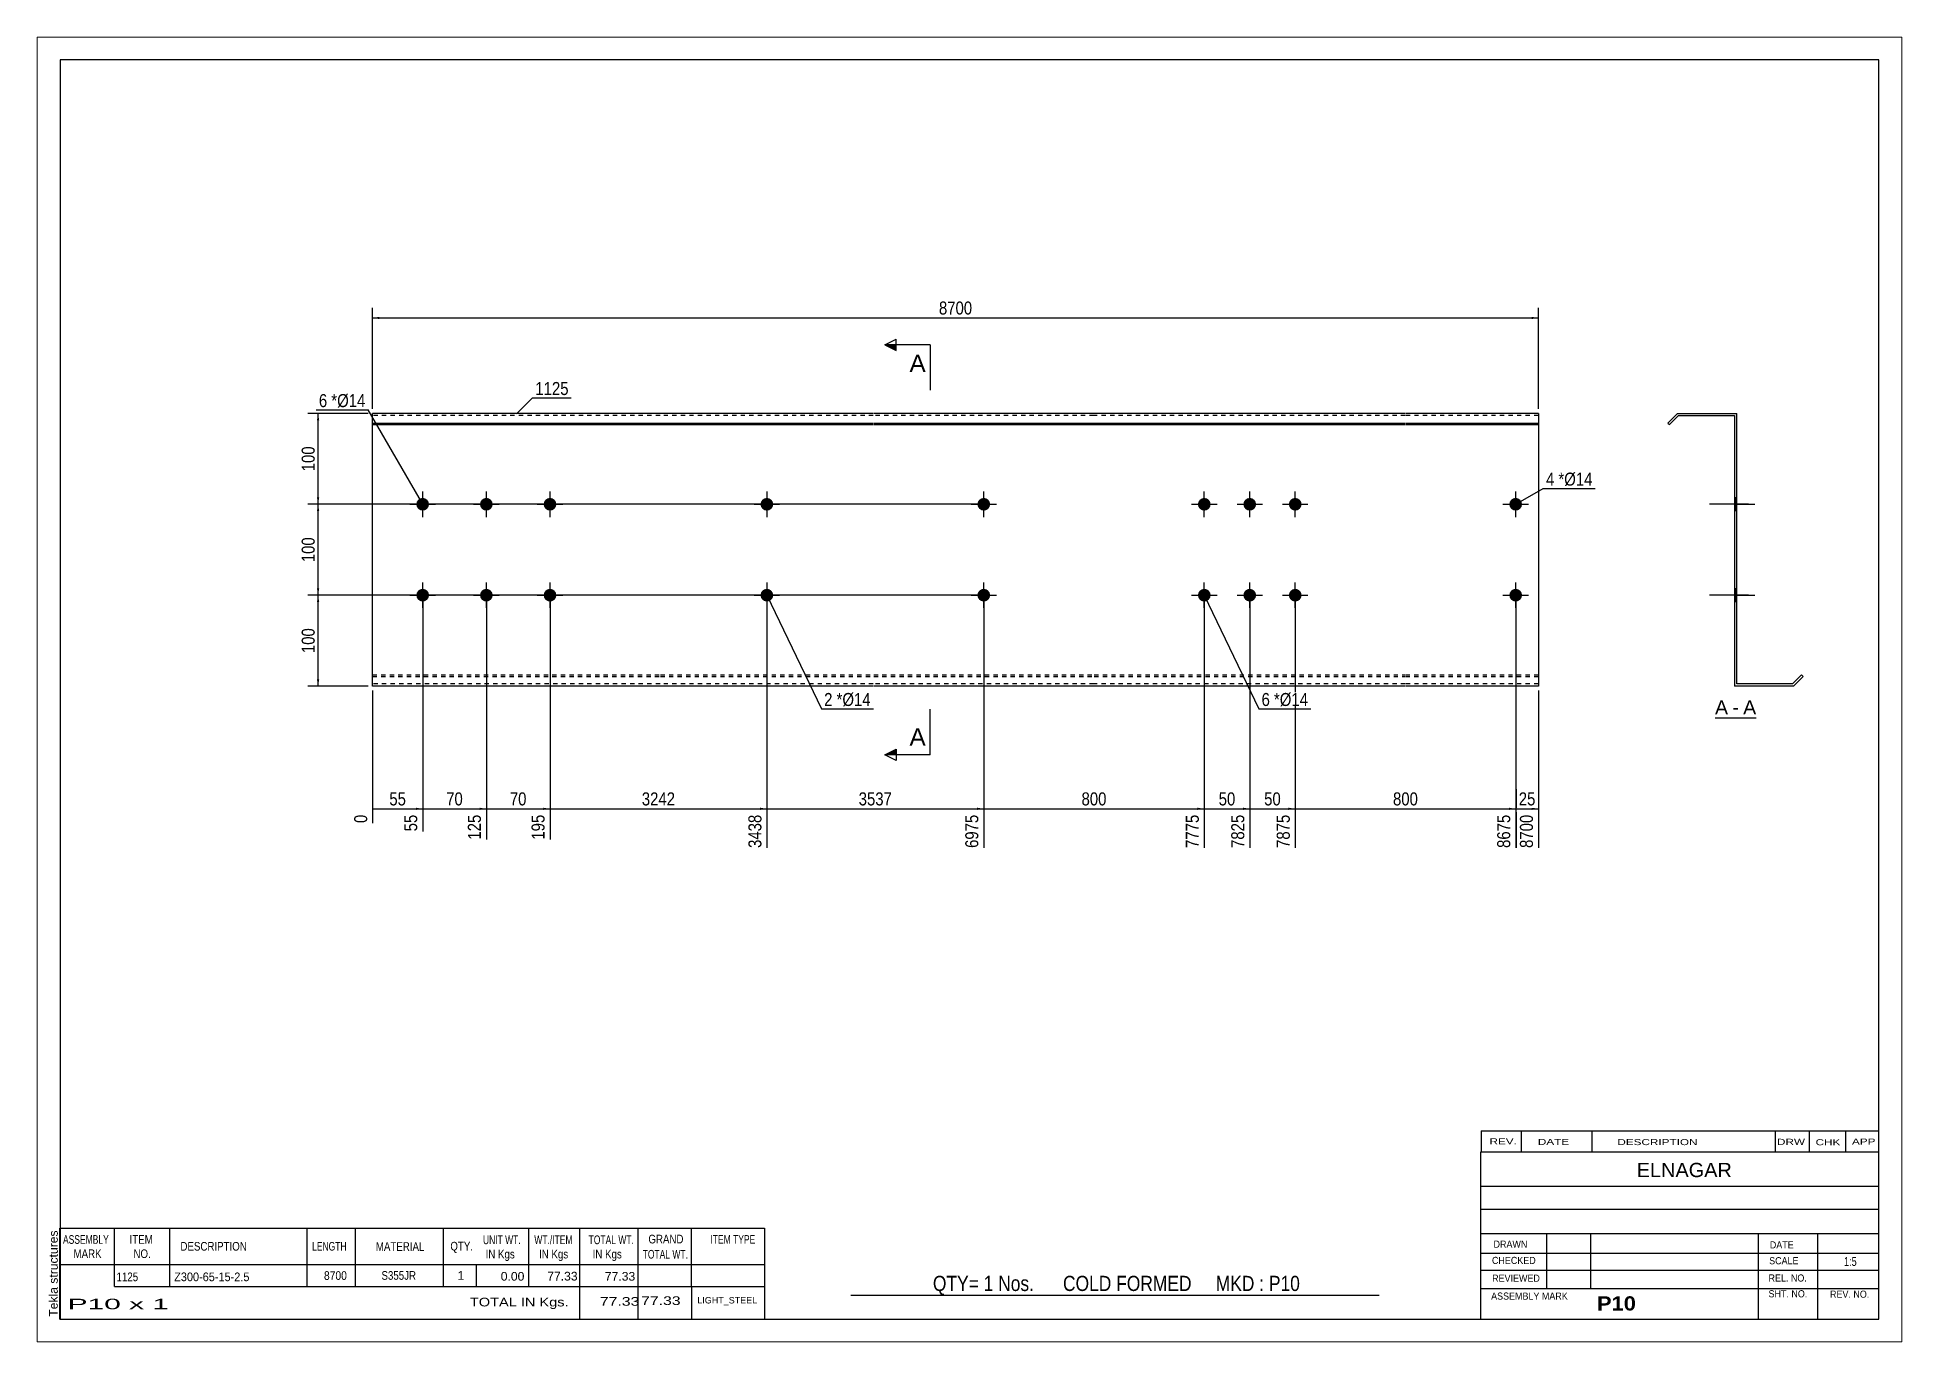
# Paper-space layout 'Layout1' of a CAD drawing. Header units: millimetres. Extents: x 0 to 410, y 0 to 287.
# The model-space entities are those that its viewports show. They can reach past a viewport. Long polylines and large blocks are cut down to what shows.
import ezdxf

# ---------------------------------------------------------------- set-up
doc = ezdxf.new("R2010")
doc.units = ezdxf.units.MM
doc.linetypes.add('DXK_LINE_DOT1', pattern=[1.8814, 0.9407, -0.9407])
doc.layers.add('Viewport layer', color=7, linetype='Continuous', plot=False)
doc.styles.add('Arial', font='ARIAL.TTF', dxfattribs={"height": 0.2})
doc.styles.add('Arial Bold', font='ARIALBD.TTF', dxfattribs={"height": 0.2})
doc.styles.add('Arial Narrow', font='ARIALN.TTF', dxfattribs={"height": 0.2})

# ---------------------------------------------------------------- blocks, each defined once
blk = doc.blocks.new('Unknown-629276525-1530')
at = {"color": 5, "linetype": 'Continuous'}
for p, q in [((331.25, 107.75), (-68.75, 107.75)), ((-68.75, 107.75), (-68.75, -169.25)), ((331.25, -169.25), (331.25, 107.75)), ((-68.75, -169.25), (331.25, -169.25))]:
    blk.add_line(p, q, dxfattribs=at)
at = {"color": 174, "linetype": 'Continuous', "style": 'Arial'}
blk.add_text('Tekla structures', height=1.9102, rotation=90, dxfattribs=at).set_placement((-69.25, -168.75))
blk = doc.blocks.new('Unknown-629276525-12 - 1211')
at = {"color": 7, "linetype": 'Continuous'}
blk.add_line((295.2, -36.95), (304.23, -36.95), dxfattribs=at)
at = {"color": 0, "linetype": 'Continuous'}
blk.add_wipeout([(298.05, -36.2), (298.05, -33), (295.2, -33), (295.2, -36.2)], dxfattribs=at)
blk.add_wipeout([(300.43, -36.2), (300.43, -33), (299.01, -33), (299.01, -36.2)], dxfattribs=at)
at = {"color": 96, "linetype": 'Continuous', "style": 'Arial'}
blk.add_text('A', height=3.06, dxfattribs=at).set_placement((295.2, -36.2))
at = {"color": 0, "linetype": 'Continuous'}
blk.add_wipeout([(304.23, -36.2), (304.23, -33), (301.39, -33), (301.39, -36.2)], dxfattribs=at)
at = {"color": 96, "linetype": 'Continuous', "style": 'Arial'}
for s, p in [('-', (299.01, -36.2)), ('A', (301.39, -36.2))]:
    blk.add_text(s, height=3.06, dxfattribs=at).set_placement(p)
blk = doc.blocks.new('Bolt-629276525-1207 - 1201')
at = {"linetype": 'Continuous'}
for points in [[(181.48, 10, -1), (184.28, 10, -1)], [(191.48, 10, -1), (194.28, 10, -1)], [(201.48, 10, -1), (204.28, 10, -1)], [(181.48, -10, -1), (184.28, -10, -1)], [(191.48, -10, -1), (194.28, -10, -1)], [(201.48, -10, -1), (204.28, -10, -1)]]:
    blk.add_hatch(color=3, dxfattribs=at).paths.add_polyline_path(points)
at = {"color": 3, "linetype": 'Continuous'}
for p, q in [((182.88, 7.2), (182.88, 12.8)), ((192.88, 7.2), (192.88, 12.8)), ((202.88, 7.2), (202.88, 12.8)), ((180.08, 10), (185.68, 10)), ((190.08, 10), (195.68, 10)), ((200.08, 10), (205.68, 10)), ((182.88, -12.8), (182.88, -7.2)), ((192.88, -12.8), (192.88, -7.2)), ((202.88, -12.8), (202.88, -7.2)), ((180.08, -10), (185.68, -10)), ((190.08, -10), (195.68, -10)), ((200.08, -10), (205.68, -10))]:
    blk.add_line(p, q, dxfattribs=at)
blk = doc.blocks.new('Part-629276525-1204 - 1201')
at = {"color": 2, "linetype": 'Continuous'}
for p, q in [((0, -30), (0, 30)), ((63.19, 30), (0, 30)), ((110.09, 30), (63.29, 30)), ((158.58, 30), (110.19, 30)), ((227.07, 30), (158.68, 30)), ((256.36, 30), (227.17, 30)), ((256.36, 30), (256.36, -30)), ((0, 27.88), (63.19, 27.88)), ((0, 27.53), (63.19, 27.53)), ((63.29, 27.88), (110.09, 27.88)), ((63.29, 27.53), (110.09, 27.53)), ((110.19, 27.88), (158.58, 27.88)), ((110.19, 27.53), (158.58, 27.53)), ((158.68, 27.88), (227.07, 27.88)), ((158.68, 27.53), (227.07, 27.53)), ((227.17, 27.88), (256.36, 27.88)), ((227.17, 27.53), (256.36, 27.53)), ((63.19, -30), (0, -30)), ((110.09, -30), (63.29, -30)), ((158.58, -30), (110.19, -30)), ((227.07, -30), (158.68, -30)), ((256.36, -30), (227.17, -30))]:
    blk.add_line(p, q, dxfattribs=at)
at = {"color": 7, "linetype": 'DXK_LINE_DOT1'}
for p, q in [((63.19, 29.5), (0, 29.5)), ((110.09, 29.5), (63.29, 29.5)), ((158.58, 29.5), (110.19, 29.5)), ((227.07, 29.5), (158.68, 29.5)), ((256.36, 29.5), (227.17, 29.5)), ((0, -27.53), (63.19, -27.53)), ((0, -27.88), (63.19, -27.88)), ((63.29, -27.53), (110.09, -27.53)), ((63.29, -27.88), (110.09, -27.88)), ((110.19, -27.53), (158.58, -27.53)), ((110.19, -27.88), (158.58, -27.88)), ((158.68, -27.53), (227.07, -27.53)), ((158.68, -27.88), (227.07, -27.88)), ((227.17, -27.53), (256.36, -27.53)), ((227.17, -27.88), (256.36, -27.88)), ((63.19, -29.5), (0, -29.5)), ((110.09, -29.5), (63.29, -29.5)), ((158.58, -29.5), (110.19, -29.5)), ((227.07, -29.5), (158.68, -29.5)), ((256.36, -29.5), (227.17, -29.5))]:
    blk.add_line(p, q, dxfattribs=at)
blk = doc.blocks.new('Bolt-629276525-1205 - 1201')
at = {"linetype": 'Continuous'}
for points in [[(132.99, -10, -1), (135.79, -10, -1)], [(249.96, -10, -1), (252.76, -10, -1)]]:
    blk.add_hatch(color=3, dxfattribs=at).paths.add_polyline_path(points)
at = {"color": 3, "linetype": 'Continuous'}
for p, q in [((134.39, -12.8), (134.39, -7.2)), ((251.36, -12.8), (251.36, -7.2)), ((131.59, -10), (137.19, -10)), ((248.56, -10), (254.16, -10))]:
    blk.add_line(p, q, dxfattribs=at)
blk = doc.blocks.new('Bolt-629276525-1206 - 1201')
at = {"linetype": 'Continuous'}
for points in [[(132.99, 10, -1), (135.79, 10, -1)], [(249.96, 10, -1), (252.76, 10, -1)]]:
    blk.add_hatch(color=3, dxfattribs=at).paths.add_polyline_path(points)
at = {"color": 3, "linetype": 'Continuous'}
for p, q in [((134.39, 7.2), (134.39, 12.8)), ((251.36, 7.2), (251.36, 12.8)), ((131.59, 10), (137.19, 10)), ((248.56, 10), (254.16, 10))]:
    blk.add_line(p, q, dxfattribs=at)
blk = doc.blocks.new('Bolt-629276525-1208 - 1201')
at = {"linetype": 'Continuous'}
for points in [[(88.09, 10, -1), (85.29, 10, -1)], [(88.09, -10, -1), (85.29, -10, -1)]]:
    blk.add_hatch(color=3, dxfattribs=at).paths.add_polyline_path(points)
at = {"color": 3, "linetype": 'Continuous'}
for p, q in [((86.69, 12.8), (86.69, 7.2)), ((83.89, 10), (89.49, 10)), ((86.69, -7.2), (86.69, -12.8)), ((83.89, -10), (89.49, -10))]:
    blk.add_line(p, q, dxfattribs=at)
blk = doc.blocks.new('Bolt-629276525-1209 - 1201')
at = {"linetype": 'Continuous'}
for points in [[(9.6, 10, -1), (12.4, 10, -1)], [(23.6, 10, -1), (26.4, 10, -1)], [(37.6, 10, -1), (40.4, 10, -1)], [(9.6, -10, -1), (12.4, -10, -1)], [(23.6, -10, -1), (26.4, -10, -1)], [(37.6, -10, -1), (40.4, -10, -1)]]:
    blk.add_hatch(color=3, dxfattribs=at).paths.add_polyline_path(points)
at = {"color": 3, "linetype": 'Continuous'}
for p, q in [((11, 7.2), (11, 12.8)), ((25, 7.2), (25, 12.8)), ((39, 7.2), (39, 12.8)), ((8.2, 10), (13.8, 10)), ((22.2, 10), (27.8, 10)), ((36.2, 10), (41.8, 10)), ((11, -12.8), (11, -7.2)), ((25, -12.8), (25, -7.2)), ((39, -12.8), (39, -7.2)), ((8.2, -10), (13.8, -10)), ((22.2, -10), (27.8, -10)), ((36.2, -10), (41.8, -10))]:
    blk.add_line(p, q, dxfattribs=at)
blk = doc.blocks.new('Bolt-629276525-1216 - 1211')
at = {"linetype": 'Continuous'}
for points in [[(299.97, 8.6), (299.97, 11.4), (299.47, 11.4), (299.47, 8.6)], [(299.97, -11.4), (299.97, -8.6), (299.47, -8.6), (299.47, -11.4)]]:
    blk.add_hatch(color=3, dxfattribs=at).paths.add_polyline_path(points)
at = {"color": 3, "linetype": 'Continuous'}
for p, q in [((299.47, 11.4), (299.97, 11.4)), ((299.47, 10), (303.97, 10)), ((299.47, 8.6), (299.97, 8.6)), ((299.47, -8.6), (299.97, -8.6)), ((299.47, -10), (303.97, -10)), ((299.47, -11.4), (299.97, -11.4))]:
    blk.add_line(p, q, dxfattribs=at)
blk = doc.blocks.new('Part-629276525-1212 - 1211')
at = {"color": 2, "linetype": 'Continuous'}
for p, q in [((286.97, 30), (284.84, 27.88)), ((287.17, 29.5), (285.2, 27.53)), ((286.97, 30), (299.97, 30)), ((287.17, 29.5), (299.47, 29.5)), ((299.47, 29.5), (299.47, -30)), ((299.97, -29.5), (299.97, 30)), ((284.84, 27.88), (285.2, 27.53)), ((312.26, -29.5), (314.23, -27.53)), ((312.47, -30), (314.59, -27.88)), ((314.59, -27.88), (314.23, -27.53)), ((312.47, -30), (299.47, -30)), ((312.26, -29.5), (299.97, -29.5))]:
    blk.add_line(p, q, dxfattribs=at)
blk = doc.blocks.new('Bolt-629276525-1213 - 1211')
at = {"linetype": 'Continuous'}
blk.add_hatch(color=3, dxfattribs=at).paths.add_polyline_path([(299.47, -8.6), (299.47, -11.4), (299.97, -11.4), (299.97, -8.6)])
blk.add_hatch(color=3, dxfattribs=at).paths.add_polyline_path([(299.47, -8.6), (299.47, -11.4), (299.97, -11.4), (299.97, -8.6)])
at = {"color": 3, "linetype": 'Continuous'}
for p, q in [((301.57, -10), (294.97, -10)), ((301.57, -10), (294.97, -10)), ((299.97, -8.6), (299.47, -8.6)), ((299.97, -8.6), (299.47, -8.6)), ((299.97, -11.4), (299.47, -11.4)), ((299.97, -11.4), (299.47, -11.4))]:
    blk.add_line(p, q, dxfattribs=at)
blk = doc.blocks.new('Bolt-629276525-1214 - 1211')
at = {"linetype": 'Continuous'}
blk.add_hatch(color=3, dxfattribs=at).paths.add_polyline_path([(299.47, 11.4), (299.47, 8.6), (299.97, 8.6), (299.97, 11.4)])
blk.add_hatch(color=3, dxfattribs=at).paths.add_polyline_path([(299.47, 11.4), (299.47, 8.6), (299.97, 8.6), (299.97, 11.4)])
at = {"color": 3, "linetype": 'Continuous'}
for p, q in [((301.57, 10), (294.97, 10)), ((301.57, 10), (294.97, 10)), ((299.97, 11.4), (299.47, 11.4)), ((299.97, 11.4), (299.47, 11.4)), ((299.97, 8.6), (299.47, 8.6)), ((299.97, 8.6), (299.47, 8.6))]:
    blk.add_line(p, q, dxfattribs=at)
blk = doc.blocks.new('Bolt-629276525-1215 - 1211')
at = {"linetype": 'Continuous'}
for points in [[(299.47, 11.4), (299.47, 8.6), (299.97, 8.6), (299.97, 11.4)], [(299.47, 11.4), (299.47, 8.6), (299.97, 8.6), (299.97, 11.4)], [(299.47, 11.4), (299.47, 8.6), (299.97, 8.6), (299.97, 11.4)], [(299.47, -8.6), (299.47, -11.4), (299.97, -11.4), (299.97, -8.6)], [(299.47, -8.6), (299.47, -11.4), (299.97, -11.4), (299.97, -8.6)], [(299.47, -8.6), (299.47, -11.4), (299.97, -11.4), (299.97, -8.6)]]:
    blk.add_hatch(color=3, dxfattribs=at).paths.add_polyline_path(points)
at = {"color": 3, "linetype": 'Continuous'}
for p, q in [((302.57, 10), (294.97, 10)), ((302.57, 10), (294.97, 10)), ((302.57, 10), (294.97, 10)), ((299.97, 11.4), (299.47, 11.4)), ((299.97, 11.4), (299.47, 11.4)), ((299.97, 11.4), (299.47, 11.4)), ((299.97, 8.6), (299.47, 8.6)), ((299.97, 8.6), (299.47, 8.6)), ((299.97, 8.6), (299.47, 8.6)), ((302.57, -10), (294.97, -10)), ((302.57, -10), (294.97, -10)), ((302.57, -10), (294.97, -10)), ((299.97, -8.6), (299.47, -8.6)), ((299.97, -8.6), (299.47, -8.6)), ((299.97, -8.6), (299.47, -8.6)), ((299.97, -11.4), (299.47, -11.4)), ((299.97, -11.4), (299.47, -11.4)), ((299.97, -11.4), (299.47, -11.4))]:
    blk.add_line(p, q, dxfattribs=at)
blk = doc.blocks.new('Bolt-629276525-1217 - 1211')
at = {"linetype": 'Continuous'}
for points in [[(299.47, 11.4), (299.47, 8.6), (299.97, 8.6), (299.97, 11.4)], [(299.47, 11.4), (299.47, 8.6), (299.97, 8.6), (299.97, 11.4)], [(299.47, 11.4), (299.47, 8.6), (299.97, 8.6), (299.97, 11.4)], [(299.47, -8.6), (299.47, -11.4), (299.97, -11.4), (299.97, -8.6)], [(299.47, -8.6), (299.47, -11.4), (299.97, -11.4), (299.97, -8.6)], [(299.47, -8.6), (299.47, -11.4), (299.97, -11.4), (299.97, -8.6)]]:
    blk.add_hatch(color=3, dxfattribs=at).paths.add_polyline_path(points)
at = {"color": 3, "linetype": 'Continuous'}
for p, q in [((301.57, 10), (293.97, 10)), ((301.57, 10), (293.97, 10)), ((301.57, 10), (293.97, 10)), ((299.97, 11.4), (299.47, 11.4)), ((299.97, 11.4), (299.47, 11.4)), ((299.97, 11.4), (299.47, 11.4)), ((299.97, 8.6), (299.47, 8.6)), ((299.97, 8.6), (299.47, 8.6)), ((299.97, 8.6), (299.47, 8.6)), ((301.57, -10), (293.97, -10)), ((301.57, -10), (293.97, -10)), ((301.57, -10), (293.97, -10)), ((299.97, -8.6), (299.47, -8.6)), ((299.97, -8.6), (299.47, -8.6)), ((299.97, -8.6), (299.47, -8.6)), ((299.97, -11.4), (299.47, -11.4)), ((299.97, -11.4), (299.47, -11.4)), ((299.97, -11.4), (299.47, -11.4))]:
    blk.add_line(p, q, dxfattribs=at)
blk = doc.blocks.new('StraightDimension-629276525-1271 - 1201')
at = {"linetype": 'Continuous'}
for points in [[(-12.25, -11.5), (-12, -10), (-11.75, -11.5)], [(-11.75, -28.5), (-12, -30), (-12.25, -28.5)]]:
    blk.add_hatch(color=7, dxfattribs=at).paths.add_polyline_path(points)
at = {"color": 7, "linetype": 'Continuous'}
for p, q in [((133.39, -10), (-14.25, -10)), ((-12, -30), (-12, -10)), ((-1, -30), (-14.25, -30))]:
    blk.add_line(p, q, dxfattribs=at)
at = {"color": 0}
blk.add_wipeout([(-12.15, -16.66), (-16.35, -16.66), (-16.35, -23.34), (-12.15, -23.34)], dxfattribs=at)
at = {"color": 3, "style": 'Arial Narrow'}
blk.add_text('100', height=2.863, rotation=90.0002, dxfattribs=at).set_placement((-12.75, -22.74))
blk = doc.blocks.new('StraightDimension-629276525-1269 - 1201')
at = {"linetype": 'Continuous'}
for points in [[(-12.25, 28.5), (-12, 30), (-11.75, 28.5)], [(-11.75, 11.5), (-12, 10), (-12.25, 11.5)]]:
    blk.add_hatch(color=7, dxfattribs=at).paths.add_polyline_path(points)
at = {"color": 7, "linetype": 'Continuous'}
for p, q in [((-1, 30), (-14.25, 30)), ((-12, 10), (-12, 30)), ((133.39, 10), (-14.25, 10))]:
    blk.add_line(p, q, dxfattribs=at)
at = {"color": 0}
blk.add_wipeout([(-12.15, 23.34), (-16.35, 23.34), (-16.35, 16.66), (-12.15, 16.66)], dxfattribs=at)
at = {"color": 3, "style": 'Arial Narrow'}
blk.add_text('100', height=2.863, rotation=90.0002, dxfattribs=at).set_placement((-12.75, 17.26))
blk = doc.blocks.new('StraightDimension-629276525-1270 - 1201')
at = {"linetype": 'Continuous'}
for points in [[(-12.25, 8.5), (-12, 10), (-11.75, 8.5)], [(-11.75, -8.5), (-12, -10), (-12.25, -8.5)]]:
    blk.add_hatch(color=7, dxfattribs=at).paths.add_polyline_path(points)
at = {"color": 7, "linetype": 'Continuous'}
for p, q in [((133.39, 10), (-14.25, 10)), ((-12, -10), (-12, 10)), ((133.39, -10), (-14.25, -10))]:
    blk.add_line(p, q, dxfattribs=at)
at = {"color": 0}
blk.add_wipeout([(-12.15, 3.34), (-16.35, 3.34), (-16.35, -3.34), (-12.15, -3.34)], dxfattribs=at)
at = {"color": 3, "style": 'Arial Narrow'}
blk.add_text('100', height=2.863, rotation=90.0002, dxfattribs=at).set_placement((-12.75, -2.74))
blk = doc.blocks.new('StraightDimension-629276525-1227 - 1201')
at = {"linetype": 'Continuous'}
blk.add_hatch(color=7, dxfattribs=at).paths.add_polyline_path([(191.38, -56.75), (192.88, -57), (191.38, -57.25)])
at = {"color": 7, "linetype": 'Continuous'}
for p, q in [((182.88, -11), (182.88, -65.61)), ((192.88, -11), (192.88, -65.61)), ((182.88, -57), (192.88, -57))]:
    blk.add_line(p, q, dxfattribs=at)
at = {"color": 0}
blk.add_wipeout([(190.3, -56.85), (190.3, -52.65), (185.45, -52.65), (185.45, -56.85)], dxfattribs=at)
at = {"color": 0, "linetype": 'Continuous'}
blk.add_wipeout([(192.28, -57.7), (188.08, -57.7), (188.08, -66.21), (192.28, -66.21)], dxfattribs=at)
at = {"color": 3, "style": 'Arial Narrow'}
blk.add_text('50', height=2.863, dxfattribs=at).set_placement((186.05, -56.25))
at = {"color": 3, "linetype": 'Continuous', "style": 'Arial Narrow'}
blk.add_text('7825', height=2.863, rotation=90.0002, dxfattribs=at).set_placement((191.68, -65.61))
blk = doc.blocks.new('StraightDimension-629276525-1226 - 1201')
at = {"linetype": 'Continuous'}
blk.add_hatch(color=7, dxfattribs=at).paths.add_polyline_path([(201.38, -56.75), (202.88, -57), (201.38, -57.25)])
at = {"color": 7, "linetype": 'Continuous'}
for p, q in [((192.88, -11), (192.88, -65.61)), ((202.88, -11), (202.88, -65.61)), ((192.88, -57), (202.88, -57))]:
    blk.add_line(p, q, dxfattribs=at)
at = {"color": 0}
blk.add_wipeout([(200.3, -56.85), (200.3, -52.65), (195.45, -52.65), (195.45, -56.85)], dxfattribs=at)
at = {"color": 0, "linetype": 'Continuous'}
blk.add_wipeout([(202.28, -57.7), (198.08, -57.7), (198.08, -66.21), (202.28, -66.21)], dxfattribs=at)
at = {"color": 3, "style": 'Arial Narrow'}
blk.add_text('50', height=2.863, dxfattribs=at).set_placement((196.05, -56.25))
at = {"color": 3, "linetype": 'Continuous', "style": 'Arial Narrow'}
blk.add_text('7875', height=2.863, rotation=90.0002, dxfattribs=at).set_placement((201.68, -65.61))
blk = doc.blocks.new('StraightDimension-629276525-1230 - 1201')
at = {"linetype": 'Continuous'}
blk.add_hatch(color=7, dxfattribs=at).paths.add_polyline_path([(85.19, -56.75), (86.69, -57), (85.19, -57.25)])
at = {"color": 7, "linetype": 'Continuous'}
for p, q in [((39, -11), (39, -63.78)), ((86.69, -11), (86.69, -65.61)), ((39, -57), (86.69, -57))]:
    blk.add_line(p, q, dxfattribs=at)
at = {"color": 0}
blk.add_wipeout([(67.1, -56.85), (67.1, -52.65), (58.59, -52.65), (58.59, -56.85)], dxfattribs=at)
at = {"color": 0, "linetype": 'Continuous'}
blk.add_wipeout([(86.09, -57.7), (81.89, -57.7), (81.89, -66.21), (86.09, -66.21)], dxfattribs=at)
at = {"color": 3, "style": 'Arial Narrow'}
blk.add_text('3242', height=2.863, dxfattribs=at).set_placement((59.19, -56.25))
at = {"color": 3, "linetype": 'Continuous', "style": 'Arial Narrow'}
blk.add_text('3438', height=2.863, rotation=90.0002, dxfattribs=at).set_placement((85.49, -65.61))
blk = doc.blocks.new('StraightDimension-629276525-1224 - 1201')
at = {"linetype": 'Continuous'}
blk.add_hatch(color=7, dxfattribs=at).paths.add_polyline_path([(254.86, -56.75), (256.36, -57), (254.86, -57.25)])
at = {"color": 7, "linetype": 'Continuous'}
for p, q in [((251.36, -11), (251.36, -65.61)), ((256.36, -31), (256.36, -65.61)), ((251.36, -57), (256.36, -57))]:
    blk.add_line(p, q, dxfattribs=at)
at = {"color": 0}
blk.add_wipeout([(256.29, -56.85), (256.29, -52.65), (251.44, -52.65), (251.44, -56.85)], dxfattribs=at)
at = {"color": 0, "linetype": 'Continuous'}
blk.add_wipeout([(255.76, -57.7), (251.56, -57.7), (251.56, -66.21), (255.76, -66.21)], dxfattribs=at)
at = {"color": 3, "style": 'Arial Narrow'}
blk.add_text('25', height=2.863, dxfattribs=at).set_placement((252.04, -56.25))
at = {"color": 3, "linetype": 'Continuous', "style": 'Arial Narrow'}
blk.add_text('8700', height=2.863, rotation=90.0002, dxfattribs=at).set_placement((255.16, -65.61))
blk = doc.blocks.new('StraightDimension-629276525-1225 - 1201')
at = {"linetype": 'Continuous'}
blk.add_hatch(color=7, dxfattribs=at).paths.add_polyline_path([(249.86, -56.75), (251.36, -57), (249.86, -57.25)])
at = {"color": 7, "linetype": 'Continuous'}
for p, q in [((202.88, -11), (202.88, -65.61)), ((251.36, -11), (251.36, -65.61)), ((202.88, -57), (251.36, -57))]:
    blk.add_line(p, q, dxfattribs=at)
at = {"color": 0}
blk.add_wipeout([(230.46, -56.85), (230.46, -52.65), (223.78, -52.65), (223.78, -56.85)], dxfattribs=at)
at = {"color": 0, "linetype": 'Continuous'}
blk.add_wipeout([(250.76, -57.7), (246.56, -57.7), (246.56, -66.21), (250.76, -66.21)], dxfattribs=at)
at = {"color": 3, "style": 'Arial Narrow'}
blk.add_text('800', height=2.863, dxfattribs=at).set_placement((224.38, -56.25))
at = {"color": 3, "linetype": 'Continuous', "style": 'Arial Narrow'}
blk.add_text('8675', height=2.863, rotation=90.0002, dxfattribs=at).set_placement((250.16, -65.61))
blk = doc.blocks.new('StraightDimension-629276525-1228 - 1201')
at = {"linetype": 'Continuous'}
blk.add_hatch(color=7, dxfattribs=at).paths.add_polyline_path([(181.38, -56.75), (182.88, -57), (181.38, -57.25)])
at = {"color": 7, "linetype": 'Continuous'}
for p, q in [((134.39, -11), (134.39, -65.61)), ((182.88, -11), (182.88, -65.61)), ((134.39, -57), (182.88, -57))]:
    blk.add_line(p, q, dxfattribs=at)
at = {"color": 0}
blk.add_wipeout([(161.97, -56.85), (161.97, -52.65), (155.29, -52.65), (155.29, -56.85)], dxfattribs=at)
at = {"color": 0, "linetype": 'Continuous'}
blk.add_wipeout([(182.28, -57.7), (178.08, -57.7), (178.08, -66.21), (182.28, -66.21)], dxfattribs=at)
at = {"color": 3, "style": 'Arial Narrow'}
blk.add_text('800', height=2.863, dxfattribs=at).set_placement((155.89, -56.25))
at = {"color": 3, "linetype": 'Continuous', "style": 'Arial Narrow'}
blk.add_text('7775', height=2.863, rotation=90.0002, dxfattribs=at).set_placement((181.68, -65.61))
blk = doc.blocks.new('StraightDimension-629276525-1229 - 1201')
at = {"linetype": 'Continuous'}
blk.add_hatch(color=7, dxfattribs=at).paths.add_polyline_path([(132.89, -56.75), (134.39, -57), (132.89, -57.25)])
at = {"color": 7, "linetype": 'Continuous'}
for p, q in [((86.69, -11), (86.69, -65.61)), ((134.39, -11), (134.39, -65.61)), ((86.69, -57), (134.39, -57))]:
    blk.add_line(p, q, dxfattribs=at)
at = {"color": 0}
blk.add_wipeout([(114.8, -56.85), (114.8, -52.65), (106.28, -52.65), (106.28, -56.85)], dxfattribs=at)
at = {"color": 0, "linetype": 'Continuous'}
blk.add_wipeout([(133.79, -57.7), (129.59, -57.7), (129.59, -66.21), (133.79, -66.21)], dxfattribs=at)
at = {"color": 3, "style": 'Arial Narrow'}
blk.add_text('3537', height=2.863, dxfattribs=at).set_placement((106.88, -56.25))
at = {"color": 3, "linetype": 'Continuous', "style": 'Arial Narrow'}
blk.add_text('6975', height=2.863, rotation=90.0002, dxfattribs=at).set_placement((133.19, -65.61))
blk = doc.blocks.new('StraightDimension-629276525-1231 - 1201')
at = {"linetype": 'Continuous'}
blk.add_hatch(color=7, dxfattribs=at).paths.add_polyline_path([(37.5, -56.75), (39, -57), (37.5, -57.25)])
at = {"color": 7, "linetype": 'Continuous'}
for p, q in [((25, -11), (25, -63.78)), ((39, -11), (39, -63.78)), ((25, -57), (39, -57))]:
    blk.add_line(p, q, dxfattribs=at)
at = {"color": 0}
blk.add_wipeout([(34.43, -56.85), (34.43, -52.65), (29.57, -52.65), (29.57, -56.85)], dxfattribs=at)
at = {"color": 0, "linetype": 'Continuous'}
blk.add_wipeout([(38.4, -57.7), (34.2, -57.7), (34.2, -64.38), (38.4, -64.38)], dxfattribs=at)
at = {"color": 3, "style": 'Arial Narrow'}
blk.add_text('70', height=2.863, dxfattribs=at).set_placement((30.17, -56.25))
at = {"color": 3, "linetype": 'Continuous', "style": 'Arial Narrow'}
blk.add_text('195', height=2.863, rotation=90.0002, dxfattribs=at).set_placement((37.8, -63.78))
blk = doc.blocks.new('StraightDimension-629276525-1232 - 1201')
at = {"linetype": 'Continuous'}
blk.add_hatch(color=7, dxfattribs=at).paths.add_polyline_path([(23.5, -56.75), (25, -57), (23.5, -57.25)])
at = {"color": 7, "linetype": 'Continuous'}
for p, q in [((11, -11), (11, -61.96)), ((25, -11), (25, -63.78)), ((11, -57), (25, -57))]:
    blk.add_line(p, q, dxfattribs=at)
at = {"color": 0}
blk.add_wipeout([(20.43, -56.85), (20.43, -52.65), (15.57, -52.65), (15.57, -56.85)], dxfattribs=at)
at = {"color": 0, "linetype": 'Continuous'}
blk.add_wipeout([(24.4, -57.7), (20.2, -57.7), (20.2, -64.38), (24.4, -64.38)], dxfattribs=at)
at = {"color": 3, "style": 'Arial Narrow'}
blk.add_text('70', height=2.863, dxfattribs=at).set_placement((16.17, -56.25))
at = {"color": 3, "linetype": 'Continuous', "style": 'Arial Narrow'}
blk.add_text('125', height=2.863, rotation=90.0002, dxfattribs=at).set_placement((23.8, -63.78))
blk = doc.blocks.new('StraightDimension-629276525-1233 - 1201')
at = {"linetype": 'Continuous'}
blk.add_hatch(color=7, dxfattribs=at).paths.add_polyline_path([(9.5, -56.75), (11, -57), (9.5, -57.25)])
at = {"color": 7, "linetype": 'Continuous'}
for p, q in [((11, -11), (11, -61.96)), ((0, -31), (0, -60.13)), ((0, -57), (11, -57))]:
    blk.add_line(p, q, dxfattribs=at)
at = {"color": 0}
blk.add_wipeout([(7.93, -56.85), (7.93, -52.65), (3.07, -52.65), (3.07, -56.85)], dxfattribs=at)
at = {"color": 0, "linetype": 'Continuous'}
blk.add_wipeout([(-0.6, -57.7), (-4.8, -57.7), (-4.8, -60.73), (-0.6, -60.73)], dxfattribs=at)
at = {"color": 3, "linetype": 'Continuous', "style": 'Arial Narrow'}
blk.add_text('0', height=2.86, rotation=90.0002, dxfattribs=at).set_placement((-1.2, -60.13))
at = {"color": 0, "linetype": 'Continuous'}
blk.add_wipeout([(10.4, -57.7), (6.2, -57.7), (6.2, -62.56), (10.4, -62.56)], dxfattribs=at)
at = {"color": 3, "style": 'Arial Narrow'}
blk.add_text('55', height=2.863, dxfattribs=at).set_placement((3.67, -56.25))
at = {"color": 3, "linetype": 'Continuous', "style": 'Arial Narrow'}
blk.add_text('55', height=2.863, rotation=90.0002, dxfattribs=at).set_placement((9.8, -61.96))
blk = doc.blocks.new('StraightDimension-629276525-1289 - 1201')
at = {"linetype": 'Continuous'}
for points in [[(1.5, 50.75), (0, 51), (1.5, 51.25)], [(254.86, 51.25), (256.36, 51), (254.86, 50.75)]]:
    blk.add_hatch(color=7, dxfattribs=at).paths.add_polyline_path(points)
at = {"color": 7, "linetype": 'Continuous'}
for p, q in [((0, 31), (0, 53.25)), ((0, 51), (256.36, 51)), ((256.36, 31), (256.36, 53.25))]:
    blk.add_line(p, q, dxfattribs=at)
at = {"color": 0}
blk.add_wipeout([(132.44, 51.15), (132.44, 55.35), (123.93, 55.35), (123.93, 51.15)], dxfattribs=at)
at = {"color": 3, "style": 'Arial Narrow'}
blk.add_text('8700', height=2.863, dxfattribs=at).set_placement((124.53, 51.75))
blk = doc.blocks.new('CBS_CALLOFF-629276525-1551')
at = {"color": 7, "linetype": 'Continuous'}
blk.add_line((105.13, -163.98), (221.36, -164), dxfattribs=at)
at = {"color": 3, "linetype": 'Continuous', "style": 'Arial Narrow'}
blk.add_text('QTY= 1 Nos.      COLD FORMED     MKD : P10', height=3.3405, dxfattribs=at).set_placement((123.2, -163.09))
blk = doc.blocks.new('CBS_BOM-629276525-1550')
at = {"color": 7, "linetype": 'Continuous'}
for p, q in [((-68.78, -157.28), (-68.78, -149.28)), ((-68.78, -149.28), (86.14, -149.28)), ((-56.78, -157.28), (-56.78, -149.28)), ((-44.59, -157.28), (-44.59, -149.28)), ((-14.43, -157.28), (-14.43, -149.28)), ((-3.75, -157.28), (-3.75, -149.28)), ((15.57, -157.28), (15.57, -149.28)), ((34.37, -157.28), (34.37, -149.28)), ((45.58, -157.28), (45.58, -149.28)), ((58.37, -157.28), (58.37, -149.28)), ((70.12, -157.28), (70.12, -149.28)), ((86.14, -149.29), (86.14, -157.27)), ((-68.78, -157.28), (86.14, -157.28)), ((-68.78, -162.08), (-68.78, -157.28)), ((-56.78, -162.08), (-56.78, -157.28)), ((-44.59, -162.08), (-44.59, -157.28)), ((-14.43, -162.08), (-14.43, -157.28)), ((-3.75, -162.08), (-3.75, -157.28)), ((15.57, -162.08), (15.57, -157.28)), ((22.83, -162.08), (22.83, -157.28)), ((34.37, -162.08), (34.37, -157.28)), ((45.58, -162.08), (45.58, -157.28)), ((58.37, -162.08), (58.37, -157.28)), ((70.14, -162.08), (70.14, -157.28)), ((86.14, -157.28), (86.14, -162.08)), ((-68.78, -169.28), (-68.78, -162.1)), ((-56.78, -162.08), (86.14, -162.08)), ((45.58, -169.28), (45.58, -162.1)), ((58.37, -169.28), (58.37, -162.1)), ((70.18, -169.28), (70.18, -162.1)), ((86.14, -162.08), (86.14, -169.28)), ((-68.78, -169.28), (86.14, -169.28))]:
    blk.add_line(p, q, dxfattribs=at)
at = {"color": 3, "linetype": 'Continuous', "style": 'Arial'}
for s, height, width, p in [('ASSEMBLY', 1.91, 0.7, (-68.1, -152.71)), ('ITEM', 1.91, 0.8, (-53.45, -152.71)), ('UNIT WT.', 1.91, 0.7, (24.26, -152.78)), ('WT./ITEM', 1.91, 0.7, (35.55, -152.78)), ('TOTAL WT.', 1.91, 0.7, (47.49, -152.78)), ('GRAND', 1.91, 0.8, (60.64, -152.62)), ('ITEM TYPE', 1.91, 0.7, (74.28, -152.7)), ('MARK', 1.91, 0.8, (-65.78, -155.84)), ('NO.', 1.91, 0.8, (-52.6, -155.84)), ('DESCRIPTION', 1.9102, 0.8, (-42.27, -154.21)), ('LENGTH', 1.91, 0.7, (-13.32, -154.21)), ('MATERIAL', 1.91, 0.8, (0.7, -154.26)), ('QTY.', 1.91, 0.8, (17.09, -154.18)), ('IN Kgs', 1.91, 0.8, (24.84, -155.92)), ('IN Kgs', 1.91, 0.8, (36.59, -155.92)), ('IN Kgs', 1.91, 0.8, (48.38, -155.92)), ('TOTAL WT.', 1.91, 0.7, (59.38, -155.96))]:
    blk.add_text(s, height=height, dxfattribs=dict(at, width=width)).set_placement(p)
at = {"color": 7, "linetype": 'Continuous', "style": 'Arial'}
for s, height, width, p in [('1125', 1.91, 0.8, (-56.32, -160.93)), ('Z300-65-15-2.5', 1.9102, 0.9, (-43.65, -160.93)), ('8700', 1.91, 0.85, (-10.71, -160.65)), ('S355JR', 1.91, 0.8, (1.94, -160.62))]:
    blk.add_text(s, height=height, dxfattribs=dict(at, width=width)).set_placement(p)
for s, p in [('1', (18.66, -160.62)), ('0.00', (28.17, -160.81)), ('77.33', (38.39, -160.78)), ('77.33', (51.06, -160.81))]:
    blk.add_text(s, height=1.91, dxfattribs=at).set_placement(p)
at = {"color": 6, "linetype": 'Continuous', "style": 'Arial'}
for s, height, width, p in [('P10 x 1', 2.292, 2.05, (-67.06, -167.09)), ('TOTAL IN Kgs.', 1.9102, 1.2, (21.38, -166.48)), ('77.33', 1.91, 1.3, (49.97, -166.33)), ('77.33', 1.91, 1.3, (59.04, -166.17))]:
    blk.add_text(s, height=height, dxfattribs=dict(at, width=width)).set_placement(p)
blk.add_text('LIGHT_STEEL', height=1.4135, dxfattribs=at).set_placement((71.39, -165.83))
blk = doc.blocks.new('CBS_NAME_BLOG-629276525-1552')
at = {"color": 7, "linetype": 'Continuous'}
for p, q in [((243.66, -132.5), (331.18, -132.5)), ((243.66, -169.21), (243.66, -132.5)), ((243.66, -140.04), (331.18, -140.04)), ((243.73, -145.09), (331.25, -145.09)), ((243.66, -150.46), (331.18, -150.46)), ((258.18, -162.57), (258.18, -150.47)), ((267.87, -162.54), (267.87, -150.47)), ((304.78, -169.21), (304.78, -150.48)), ((317.83, -169.21), (317.83, -150.47)), ((243.67, -154.76), (331.25, -154.74)), ((243.66, -158.51), (331.18, -158.51)), ((243.66, -162.55), (331.18, -162.55)), ((243.66, -169.25), (331.25, -169.25))]:
    blk.add_line(p, q, dxfattribs=at)
at = {"color": 3, "linetype": 'Continuous', "style": 'Arial'}
blk.add_text('ELNAGAR', height=3.133, dxfattribs=at).set_placement((277.98, -138.03))
at = {"color": 3, "linetype": 'Continuous'}
for s, height, style, width, p in [('CHECKED', 1.566, 'Arial', 0.9, (246.14, -157.14)), ('DRAWN', 1.566, 'Arial', 0.9, (246.49, -153.57)), ('SCALE', 1.566, 'Arial', 0.9, (307.1, -157.21)), ('DATE', 1.566, 'Arial', 0.9, (307.25, -153.73)), ('1:5', 1.957, 'Arial Narrow', 0.9, (323.55, -157.57)), ('REVIEWED', 1.566, 'Arial', 0.9, (246.18, -161.06)), ('REL. NO.', 1.566, 'Arial', 0.9, (306.96, -161.01)), ('ASSEMBLY MARK', 1.5663, 'Arial', 0.9, (245.96, -164.99)), ('SHT. NO.', 1.566, 'Arial', 0.9, (306.96, -164.48)), ('REV. NO.', 1.566, 'Arial', 0.9, (320.48, -164.57)), ('P10', 3.131, 'Arial Bold', 1.1, (269.24, -167.39))]:
    blk.add_text(s, height=height, dxfattribs=dict(at, style=style, width=width)).set_placement(p)
blk = doc.blocks.new('CBS_REVISION-629276525-1553')
at = {"color": 7, "linetype": 'Continuous'}
for p, q in [((243.74, -127.87), (331.24, -127.87)), ((243.74, -127.87), (243.74, -132.5)), ((252.54, -127.87), (252.54, -132.5)), ((268.13, -127.87), (268.13, -132.44)), ((308.39, -127.87), (308.39, -132.5)), ((315.93, -127.87), (315.93, -132.5)), ((323.88, -127.87), (323.88, -132.5)), ((243.74, -132.5), (331.24, -132.5))]:
    blk.add_line(p, q, dxfattribs=at)
at = {"color": 7, "style": 'Arial Narrow', "width": 1.7}
for s, height, p in [('REV.', 1.326, (245.6, -130.82)), ('DATE', 1.326, (256.23, -130.94)), ('DESCRIPTION', 1.3257, (273.71, -130.99)), ('DRW', 1.326, (308.82, -130.93)), ('CHK', 1.326, (317.31, -131.02)), ('APP', 1.326, (325.31, -130.87))]:
    blk.add_text(s, height=height, dxfattribs=at).set_placement(p)
blk = doc.blocks.new('SectionMark-629276525-1222 - 1201')
at = {"linetype": 'Continuous'}
for points in [[(115.12, 45.1), (115.12, 43.85), (112.62, 45.1)], [(115.12, -43.85), (115.12, -45.1), (112.62, -45.1)]]:
    blk.add_hatch(color=30, dxfattribs=at).paths.add_polyline_path(points)
at = {"color": 30, "linetype": 'Continuous'}
for p, q in [((112.62, 45.1), (115.12, 46.35)), ((115.12, 43.85), (115.12, 46.35)), ((112.62, 45.1), (115.12, 43.85)), ((112.62, -45.1), (115.12, -43.85)), ((115.12, -46.35), (112.62, -45.1)), ((115.12, -43.85), (115.12, -46.35))]:
    blk.add_line(p, q, dxfattribs=at)
at = {"color": 0, "linetype": 'Continuous'}
for points in [[(121.62, 39.1), (121.62, 43.1), (118.06, 43.1), (118.06, 39.1)], [(121.62, -43.1), (121.62, -39.1), (118.06, -39.1), (118.06, -43.1)]]:
    blk.add_wipeout(points, dxfattribs=at)
at = {"color": 30, "linetype": 'Continuous'}
for p, q in [((122.62, 45.1), (112.62, 45.1)), ((122.62, 45.1), (122.62, 35.1)), ((122.62, -45.1), (122.62, -35.1)), ((122.62, -45.1), (112.62, -45.1))]:
    blk.add_line(p, q, dxfattribs=at)
at = {"color": 96, "linetype": 'Continuous', "style": 'Arial'}
for p in [(118.06, 39.1), (118.06, -43.1)]:
    blk.add_text('A', height=3.82, dxfattribs=at).set_placement(p)
blk = doc.blocks.new('Mark-629276525-1292 - 1201')
at = {"color": 0}
blk.add_wipeout([(43.09, 34.04), (43.09, 37.04), (35.78, 37.04), (35.78, 34.04)], dxfattribs=at)
blk.add_wipeout([(43.09, 34.04), (43.09, 37.04), (35.78, 37.04), (35.78, 34.04)], dxfattribs=at)
at = {"color": 7, "linetype": 'Continuous'}
for p, q in [((31.65, 29.9), (35.18, 33.44)), ((35.18, 33.44), (43.69, 33.44))]:
    blk.add_line(p, q, dxfattribs=at)
at = {"color": 3, "style": 'Arial Narrow'}
blk.add_text('1125', height=2.863, dxfattribs=at).set_placement((35.78, 34.04))
blk = doc.blocks.new('MarkSet-629276525-1297 - 1201')
at = {"color": 0}
blk.add_wipeout([(259.85, 14.1), (259.85, 17.1), (258.03, 17.1), (258.03, 14.1)], dxfattribs=at)
blk.add_wipeout([(259.85, 14.1), (259.85, 17.1), (258.03, 17.1), (258.03, 14.1)], dxfattribs=at)
at = {"color": 7, "linetype": 'Continuous'}
blk.add_line((251.36, 10), (257.43, 13.5), dxfattribs=at)
at = {"color": 0}
blk.add_wipeout([(262.03, 14.1), (262.03, 17.1), (260.75, 17.1), (260.75, 14.1)], dxfattribs=at)
blk.add_wipeout([(262.03, 14.1), (262.03, 17.1), (260.75, 17.1), (260.75, 14.1)], dxfattribs=at)
at = {"color": 3, "style": 'Arial Narrow'}
blk.add_text('4', height=2.86, dxfattribs=at).set_placement((258.03, 14.1))
at = {"color": 0}
blk.add_wipeout([(268.24, 14.1), (268.24, 17.1), (262.03, 17.1), (262.03, 14.1)], dxfattribs=at)
blk.add_wipeout([(268.24, 14.1), (268.24, 17.1), (262.03, 17.1), (262.03, 14.1)], dxfattribs=at)
at = {"color": 7, "linetype": 'Continuous'}
blk.add_line((257.43, 13.5), (268.84, 13.5), dxfattribs=at)
at = {"color": 3, "style": 'Arial Narrow'}
for s, height, p in [('*', 2.86, (260.75, 14.1)), ('Ø14', 2.863, (262.03, 14.1))]:
    blk.add_text(s, height=height, dxfattribs=at).set_placement(p)
blk = doc.blocks.new('Mark-629276525-1300 - 1201')
at = {"color": 0}
blk.add_wipeout([(197.3, -34.38), (197.3, -31.38), (195.48, -31.38), (195.48, -34.38)], dxfattribs=at)
blk.add_wipeout([(197.3, -34.38), (197.3, -31.38), (195.48, -31.38), (195.48, -34.38)], dxfattribs=at)
at = {"color": 7, "linetype": 'Continuous'}
blk.add_line((182.88, -10), (194.88, -34.98), dxfattribs=at)
at = {"color": 0}
blk.add_wipeout([(199.48, -34.38), (199.48, -31.38), (198.2, -31.38), (198.2, -34.38)], dxfattribs=at)
blk.add_wipeout([(199.48, -34.38), (199.48, -31.38), (198.2, -31.38), (198.2, -34.38)], dxfattribs=at)
at = {"color": 3, "style": 'Arial Narrow'}
blk.add_text('6', height=2.86, dxfattribs=at).set_placement((195.48, -34.38))
at = {"color": 0}
blk.add_wipeout([(205.7, -34.38), (205.7, -31.38), (199.48, -31.38), (199.48, -34.38)], dxfattribs=at)
blk.add_wipeout([(205.7, -34.38), (205.7, -31.38), (199.48, -31.38), (199.48, -34.38)], dxfattribs=at)
at = {"color": 7, "linetype": 'Continuous'}
blk.add_line((194.88, -34.98), (206.3, -34.98), dxfattribs=at)
at = {"color": 3, "style": 'Arial Narrow'}
for s, height, p in [('*', 2.86, (198.2, -34.38)), ('Ø14', 2.863, (199.48, -34.38))]:
    blk.add_text(s, height=height, dxfattribs=at).set_placement(p)
blk = doc.blocks.new('Mark-629276525-1301 - 1201')
at = {"color": 0}
blk.add_wipeout([(101.12, -34.38), (101.12, -31.38), (99.29, -31.38), (99.29, -34.38)], dxfattribs=at)
blk.add_wipeout([(101.12, -34.38), (101.12, -31.38), (99.29, -31.38), (99.29, -34.38)], dxfattribs=at)
at = {"color": 7, "linetype": 'Continuous'}
blk.add_line((86.69, -10), (98.69, -34.98), dxfattribs=at)
at = {"color": 0}
blk.add_wipeout([(103.3, -34.38), (103.3, -31.38), (102.02, -31.38), (102.02, -34.38)], dxfattribs=at)
blk.add_wipeout([(103.3, -34.38), (103.3, -31.38), (102.02, -31.38), (102.02, -34.38)], dxfattribs=at)
at = {"color": 3, "style": 'Arial Narrow'}
blk.add_text('2', height=2.86, dxfattribs=at).set_placement((99.29, -34.38))
at = {"color": 0}
blk.add_wipeout([(109.51, -34.38), (109.51, -31.38), (103.3, -31.38), (103.3, -34.38)], dxfattribs=at)
blk.add_wipeout([(109.51, -34.38), (109.51, -31.38), (103.3, -31.38), (103.3, -34.38)], dxfattribs=at)
at = {"color": 7, "linetype": 'Continuous'}
blk.add_line((98.69, -34.98), (110.11, -34.98), dxfattribs=at)
at = {"color": 3, "style": 'Arial Narrow'}
for s, height, p in [('*', 2.86, (102.02, -34.38)), ('Ø14', 2.863, (103.3, -34.38))]:
    blk.add_text(s, height=height, dxfattribs=at).set_placement(p)
blk = doc.blocks.new('Mark-629276525-1302 - 1201')
at = {"color": 0}
blk.add_wipeout([(-9.99, 31.38), (-9.99, 34.38), (-11.82, 34.38), (-11.82, 31.38)], dxfattribs=at)
blk.add_wipeout([(-9.99, 31.38), (-9.99, 34.38), (-11.82, 34.38), (-11.82, 31.38)], dxfattribs=at)
blk.add_wipeout([(-7.81, 31.38), (-7.81, 34.38), (-9.09, 34.38), (-9.09, 31.38)], dxfattribs=at)
blk.add_wipeout([(-7.81, 31.38), (-7.81, 34.38), (-9.09, 34.38), (-9.09, 31.38)], dxfattribs=at)
at = {"color": 3, "style": 'Arial Narrow'}
blk.add_text('6', height=2.86, dxfattribs=at).set_placement((-11.82, 31.38))
at = {"color": 0}
blk.add_wipeout([(-1.6, 31.38), (-1.6, 34.38), (-7.81, 34.38), (-7.81, 31.38)], dxfattribs=at)
blk.add_wipeout([(-1.6, 31.38), (-1.6, 34.38), (-7.81, 34.38), (-7.81, 31.38)], dxfattribs=at)
at = {"color": 7, "linetype": 'Continuous'}
for p in [(-12.42, 30.78), (11, 10)]:
    blk.add_line(p, (-1, 30.78), dxfattribs=at)
at = {"color": 3, "style": 'Arial Narrow'}
for s, height, p in [('*', 2.86, (-9.09, 31.38)), ('Ø14', 2.863, (-7.81, 31.38))]:
    blk.add_text(s, height=height, dxfattribs=at).set_placement(p)

msp = doc.modelspace()

# ---------------------------------------------------------------- block references
for name in ['Unknown-629276525-1530', 'Part-629276525-1204 - 1201', 'Part-629276525-1212 - 1211', 'Bolt-629276525-1209 - 1201', 'Bolt-629276525-1208 - 1201', 'Bolt-629276525-1206 - 1201', 'Bolt-629276525-1207 - 1201', 'Bolt-629276525-1217 - 1211', 'Bolt-629276525-1214 - 1211', 'Bolt-629276525-1215 - 1211', 'Bolt-629276525-1216 - 1211', 'Bolt-629276525-1205 - 1201', 'Bolt-629276525-1213 - 1211', 'CBS_REVISION-629276525-1553', 'CBS_NAME_BLOG-629276525-1552', 'CBS_BOM-629276525-1550', 'CBS_CALLOFF-629276525-1551']:
    msp.add_blockref(name, (0, 0))

# ---------------------------------------------------------------- next in the draw order: block references
for name in ['StraightDimension-629276525-1269 - 1201', 'MarkSet-629276525-1297 - 1201', 'StraightDimension-629276525-1271 - 1201', 'StraightDimension-629276525-1227 - 1201', 'StraightDimension-629276525-1224 - 1201', 'Unknown-629276525-12 - 1211']:
    msp.add_blockref(name, (0, 0))

# ---------------------------------------------------------------- next in the draw order: block references
for name in ['StraightDimension-629276525-1289 - 1201', 'StraightDimension-629276525-1270 - 1201', 'StraightDimension-629276525-1226 - 1201']:
    msp.add_blockref(name, (0, 0))

# ---------------------------------------------------------------- next in the draw order: block references
for name in ['Mark-629276525-1292 - 1201', 'Mark-629276525-1302 - 1201', 'StraightDimension-629276525-1230 - 1201', 'StraightDimension-629276525-1228 - 1201', 'StraightDimension-629276525-1225 - 1201']:
    msp.add_blockref(name, (0, 0))

# ---------------------------------------------------------------- next in the draw order: block references
for name in ['StraightDimension-629276525-1231 - 1201', 'StraightDimension-629276525-1229 - 1201', 'Mark-629276525-1300 - 1201']:
    msp.add_blockref(name, (0, 0))

# ---------------------------------------------------------------- next in the draw order: block references
for name in ['SectionMark-629276525-1222 - 1201', 'StraightDimension-629276525-1232 - 1201', 'Mark-629276525-1301 - 1201']:
    msp.add_blockref(name, (0, 0))

# ---------------------------------------------------------------- next in the draw order: block references
msp.add_blockref('StraightDimension-629276525-1233 - 1201', (0, 0))

psp = doc.layouts.get("Layout1")

# ---------------------------------------------------------------- viewports
at = {"layer": 'Viewport layer', "view_target_point": (131.25, -30.75)}
psp.add_viewport(center=(205, 143.5), size=(410, 287), view_center_point=(0, 0), view_height=287, dxfattribs=at)

doc.saveas('drawing.dxf')
